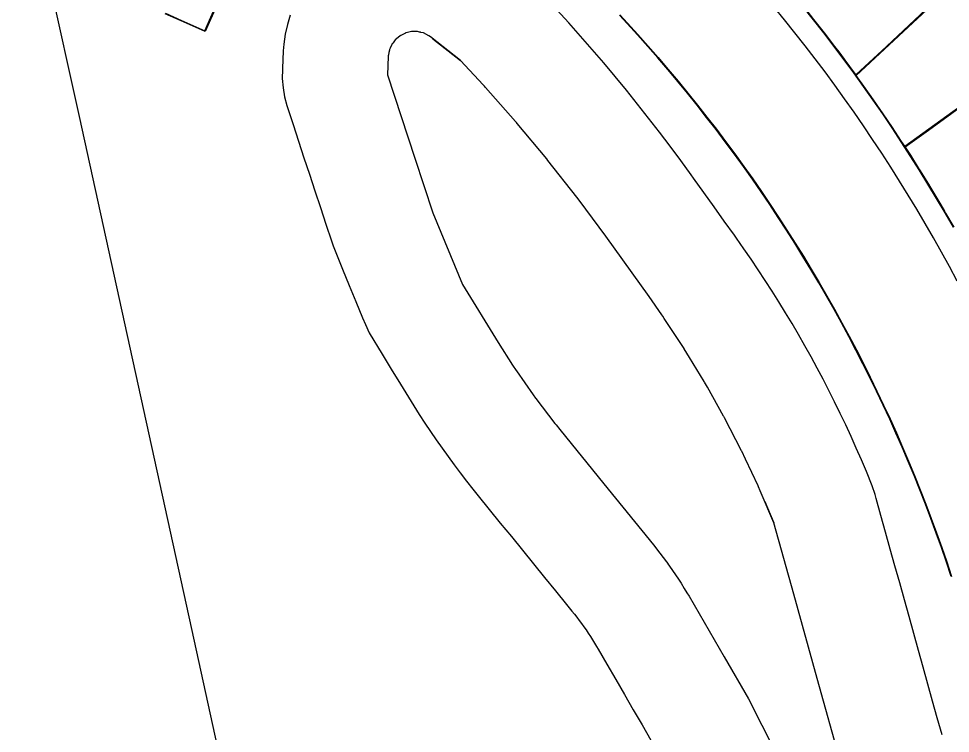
# Model space of a CAD drawing. Header units: metres. Extents: x 337936 to 338461, y 373266 to 374024.
# Drawn here: x 337947.2 to 338000.4, y 373907.3 to 373948.1 of the extents above; entities that cross this region are included whole.
import ezdxf

# ---------------------------------------------------------------- set-up
doc = ezdxf.new("R2010")
doc.units = ezdxf.units.M
doc.layers.add('3D_LINES', color=4, linetype='Continuous')

msp = doc.modelspace()

# ---------------------------------------------------------------- linework, layer by layer
at = {"layer": '3D_LINES'}
for points in [[(337947.209, 373958.104, 33.671), (337950.659, 373942.481, 33.619), (337956.934, 373913.931, 33.425), (337961.089, 373894.879, 33.474)], [(337958.553, 373948.91, 34.292), (337957.852, 373947.334, 34.279), (337956.493, 373947.939, 34.302), (337955.58, 373948.346, 34.332)], [(337955.59, 373948.369, 34.332), (337956.503, 373947.962, 34.302), (337957.839, 373947.367, 34.279), (337958.531, 373948.92, 34.292)], [(337999.918, 373907.196, 34.3), (337999.649, 373908.159, 34.3), (337999.381, 373909.122, 34.3), (337999.112, 373910.086, 34.3), (337998.844, 373911.049, 34.3), (337998.575, 373912.012, 34.3), (337998.307, 373912.975, 34.3), (337998.039, 373913.939, 34.3), (337997.77, 373914.902, 34.3), (337997.502, 373915.865, 34.3), (337997.233, 373916.829, 34.3), (337996.965, 373917.792, 34.3), (337996.696, 373918.755, 34.3), (337996.428, 373919.718, 34.3), (337996.159, 373920.682, 34.3), (337996.098, 373920.903, 34.3), (337995.936, 373921.4, 34.3), (337995.599, 373922.223, 34.3), (337995.315, 373922.892, 34.3), (337995.024, 373923.558, 34.3), (337994.725, 373924.22, 34.3), (337994.42, 373924.88, 34.3), (337994.107, 373925.536, 34.3), (337993.788, 373926.189, 34.3), (337993.462, 373926.838, 34.3), (337993.129, 373927.484, 34.3), (337992.789, 373928.126, 34.3), (337992.442, 373928.765, 34.3), (337992.088, 373929.4, 34.3), (337991.728, 373930.031, 34.3), (337991.361, 373930.658, 34.3), (337990.988, 373931.282, 34.3), (337990.608, 373931.901, 34.3), (337990.221, 373932.516, 34.3), (337989.828, 373933.128, 34.3), (337989.428, 373933.735, 34.3), (337989.022, 373934.337, 34.3), (337988.61, 373934.936, 34.3), (337988.191, 373935.53, 34.3), (337988.069, 373935.701, 34.3), (337987.486, 373936.514, 34.3), (337986.903, 373937.326, 34.3), (337986.32, 373938.139, 34.3), (337985.737, 373938.951, 34.3), (337985.595, 373939.15, 34.3), (337985.001, 373939.969, 34.3), (337984.398, 373940.783, 34.3), (337983.788, 373941.59, 34.3), (337983.169, 373942.391, 34.3), (337982.542, 373943.186, 34.3), (337981.907, 373943.975, 34.3), (337981.265, 373944.757, 34.3), (337980.615, 373945.533, 34.3), (337979.956, 373946.302, 34.3), (337979.29, 373947.065, 34.3), (337978.617, 373947.82, 34.3), (337977.936, 373948.569, 34.3)], [(338000.787, 373933.089, 34.511), (338000.341, 373933.919, 34.52), (337999.887, 373934.744, 34.529), (337999.425, 373935.564, 34.537), (337998.954, 373936.38, 34.545), (337998.475, 373937.191, 34.552), (337997.987, 373937.997, 34.559), (337997.492, 373938.798, 34.566), (337996.989, 373939.595, 34.572), (337996.478, 373940.386, 34.578), (337995.958, 373941.171, 34.584), (337995.431, 373941.952, 34.589), (337994.896, 373942.727, 34.593), (337994.353, 373943.497, 34.597), (337993.803, 373944.261, 34.601), (337993.245, 373945.02, 34.604), (337992.679, 373945.773, 34.607), (337992.105, 373946.52, 34.61), (337991.524, 373947.262, 34.612), (337990.936, 373947.997, 34.614), (337990.34, 373948.727, 34.615)], [(338000.567, 373936.162, 34.687), (338000.091, 373936.987, 34.694), (337999.607, 373937.808, 34.702), (337999.114, 373938.623, 34.709), (337998.614, 373939.434, 34.716), (337998.105, 373940.24, 34.722), (337997.588, 373941.04, 34.728), (337997.064, 373941.835, 34.733), (337996.531, 373942.625, 34.738), (337995.99, 373943.41, 34.743), (337995.442, 373944.189, 34.747), (337994.886, 373944.962, 34.751), (337994.322, 373945.73, 34.754), (337993.75, 373946.492, 34.757), (337993.171, 373947.248, 34.76), (337992.584, 373947.999, 34.762), (337991.989, 373948.743, 34.764)], [(337962.714, 373948.269, 34.3), (337962.551, 373947.726, 34.3), (337962.428, 373947.172, 34.3), (337962.348, 373946.61, 34.3), (337962.318, 373946.22, 34.3), (337962.266, 373945.222, 34.3), (337962.264, 373945.167, 34.3), (337962.259, 373944.644, 34.3), (337962.301, 373944.122, 34.3), (337962.388, 373943.606, 34.3), (337962.519, 373943.099, 34.3), (337962.871, 373942.029, 34.3), (337963.184, 373941.08, 34.3), (337963.497, 373940.13, 34.3), (337963.81, 373939.18, 34.3), (337964.123, 373938.23, 34.3), (337964.437, 373937.281, 34.3), (337964.75, 373936.331, 34.3), (337965.063, 373935.381, 34.3), (337965.155, 373935.103, 34.3), (337965.692, 373933.762, 34.3), (337966.075, 373932.838, 34.3), (337966.458, 373931.914, 34.3), (337966.84, 373930.99, 34.3), (337967, 373930.604, 34.3), (337967.222, 373930.13, 34.3), (337967.953, 373928.91, 34.3), (337968.475, 373928.057, 34.3), (337968.998, 373927.205, 34.3), (337969.46, 373926.454, 34.3), (337969.766, 373925.96, 34.3), (337970.079, 373925.469, 34.3), (337970.397, 373924.982, 34.3), (337970.72, 373924.499, 34.3), (337971.048, 373924.019, 34.3), (337971.382, 373923.543, 34.3), (337971.722, 373923.071, 34.3), (337972.066, 373922.602, 34.3), (337972.416, 373922.138, 34.3), (337972.771, 373921.677, 34.3), (337973.131, 373921.221, 34.3), (337973.443, 373920.833, 34.3), (337974.074, 373920.057, 34.3), (337974.705, 373919.281, 34.3), (337975.336, 373918.505, 34.3), (337975.967, 373917.729, 34.3), (337976.598, 373916.954, 34.3), (337977.229, 373916.178, 34.3), (337977.86, 373915.402, 34.3), (337978.491, 373914.626, 34.3), (337978.79, 373914.257, 34.3), (337978.931, 373914.082, 34.3), (337979.069, 373913.905, 34.3), (337979.205, 373913.726, 34.3), (337979.339, 373913.545, 34.3), (337979.47, 373913.363, 34.3), (337979.598, 373913.179, 34.3), (337979.724, 373912.993, 34.3), (337979.848, 373912.805, 34.3), (337979.969, 373912.616, 34.3), (337980.087, 373912.425, 34.3), (337980.203, 373912.232, 34.3), (337980.288, 373912.087, 34.3), (337980.79, 373911.222, 34.3), (337981.291, 373910.357, 34.3), (337981.793, 373909.492, 34.3), (337982.295, 373908.627, 34.3), (337982.796, 373907.762, 34.3), (337983.298, 373906.897, 34.3)], [(338000.446, 373916.221, 34.454), (338000.168, 373917.053, 34.463), (337999.882, 373917.883, 34.473), (337999.587, 373918.71, 34.482), (337999.284, 373919.534, 34.491), (337998.972, 373920.354, 34.5), (337998.653, 373921.172, 34.51), (337998.325, 373921.986, 34.519), (337997.988, 373922.797, 34.528), (337997.644, 373923.604, 34.538), (337997.291, 373924.408, 34.547), (337996.931, 373925.208, 34.556), (337996.562, 373926.005, 34.566), (337996.185, 373926.797, 34.575), (337995.8, 373927.586, 34.584), (337995.407, 373928.371, 34.593), (337995.006, 373929.152, 34.603), (337994.597, 373929.929, 34.612), (337994.181, 373930.702, 34.621), (337993.756, 373931.47, 34.63), (337993.324, 373932.234, 34.638), (337992.884, 373932.993, 34.646), (337992.437, 373933.748, 34.654), (337991.981, 373934.499, 34.661), (337991.518, 373935.245, 34.667), (337991.048, 373935.986, 34.673), (337990.57, 373936.722, 34.679), (337990.085, 373937.454, 34.685), (337989.592, 373938.18, 34.689), (337989.092, 373938.901, 34.694), (337988.585, 373939.618, 34.698), (337988.07, 373940.329, 34.702), (337987.548, 373941.035, 34.705), (337987.019, 373941.735, 34.708), (337986.483, 373942.43, 34.71), (337985.94, 373943.12, 34.712), (337985.39, 373943.804, 34.714), (337984.833, 373944.482, 34.715), (337984.269, 373945.155, 34.716), (337983.699, 373945.822, 34.716), (337983.121, 373946.483, 34.716), (337982.537, 373947.139, 34.716), (337981.946, 373947.788, 34.715), (337981.514, 373948.256, 34.714)], [(337981.532, 373948.273, 34.714), (337981.965, 373947.805, 34.715), (337982.556, 373947.155, 34.716), (337983.14, 373946.5, 34.716), (337983.718, 373945.839, 34.716), (337984.288, 373945.171, 34.716), (337984.852, 373944.498, 34.715), (337985.409, 373943.82, 34.714), (337985.96, 373943.135, 34.712), (337986.503, 373942.446, 34.71), (337987.039, 373941.75, 34.708), (337987.568, 373941.05, 34.705), (337988.09, 373940.343, 34.702), (337988.605, 373939.632, 34.698), (337989.112, 373938.916, 34.694), (337989.613, 373938.194, 34.689), (337990.106, 373937.467, 34.685), (337990.591, 373936.736, 34.679), (337991.069, 373935.999, 34.673), (337991.54, 373935.258, 34.667), (337992.003, 373934.512, 34.661), (337992.458, 373933.761, 34.654), (337992.906, 373933.006, 34.646), (337993.346, 373932.246, 34.638), (337993.778, 373931.482, 34.63), (337994.203, 373930.714, 34.621), (337994.619, 373929.941, 34.612), (337995.028, 373929.164, 34.603), (337995.429, 373928.383, 34.593), (337995.822, 373927.597, 34.584), (337996.207, 373926.808, 34.575), (337996.584, 373926.015, 34.566), (337996.953, 373925.219, 34.556), (337997.314, 373924.418, 34.547), (337997.667, 373923.614, 34.538), (337998.012, 373922.806, 34.528), (337998.348, 373921.995, 34.519), (337998.676, 373921.181, 34.51), (337998.996, 373920.363, 34.5), (337999.307, 373919.542, 34.491), (337999.61, 373918.718, 34.482), (337999.905, 373917.891, 34.473), (338000.192, 373917.061, 34.463), (338000.469, 373916.228, 34.454)], [(337994.138, 373905.585, 32.8), (337992.796, 373910.401, 32.8), (337991.453, 373915.218, 32.8), (337990.318, 373919.292, 32.8), (337989.797, 373920.51, 32.8), (337990.318, 373919.292, 32.8), (337989.537, 373921.12, 32.8), (337989.439, 373921.349, 32.8), (337989.418, 373921.394, 32.8), (337988.698, 373922.924, 32.8), (337988.486, 373923.373, 32.8), (337988.472, 373923.402, 32.8), (337987.499, 373925.291, 32.8), (337987.462, 373925.363, 32.8), (337987.449, 373925.386, 32.8), (337986.529, 373927.027, 32.8), (337986.368, 373927.314, 32.8), (337986.342, 373927.356, 32.8), (337985.504, 373928.731, 32.8), (337985.204, 373929.225, 32.8), (337985.194, 373929.24, 32.8), (337984.062, 373930.957, 32.8), (337983.973, 373931.092, 32.8), (337983.927, 373931.158, 32.8), (337983.194, 373932.203, 32.8), (337980.72, 373935.652, 32.8), (337979.588, 373937.183, 32.8), (337979.083, 373937.865, 32.8), (337979.068, 373937.884, 32.8), (337977.426, 373939.974, 32.8), (337977.353, 373940.065, 32.8), (337975.673, 373942.079, 32.8), (337975.621, 373942.142, 32.8), (337975.578, 373942.191, 32.8), (337973.854, 373944.14, 32.8), (337973.798, 373944.204, 32.8), (337973.727, 373944.28, 32.8), (337972.429, 373945.676, 32.8), (337970.861, 373946.917, 32.8), (337972.429, 373945.676, 32.8), (337970.714, 373947.034, 32.8), (337970.625, 373947.092, 32.8), (337970.315, 373947.245, 32.8), (337970.166, 373947.28, 32.8), (337970.154, 373947.283, 32.8), (337970.091, 373947.298, 32.8), (337969.978, 373947.324, 32.8), (337969.637, 373947.323, 32.8), (337969.632, 373947.323, 32.8), (337969.484, 373947.288, 32.8), (337969.414, 373947.272, 32.8), (337969.301, 373947.245, 32.8), (337969.296, 373947.244, 32.8), (337969.256, 373947.224, 32.8), (337969.022, 373947.107, 32.8), (337969.009, 373947.1, 32.8), (337968.987, 373947.089, 32.8), (337968.778, 373946.915, 32.8), (337968.721, 373946.867, 32.8), (337968.649, 373946.772, 32.8), (337968.64, 373946.76, 32.8), (337968.571, 373946.667, 32.8), (337968.518, 373946.598, 32.8), (337968.513, 373946.591, 32.8), (337968.422, 373946.384, 32.8), (337968.384, 373946.297, 32.8), (337968.374, 373946.274, 32.8), (337968.349, 373946.14, 32.8), (337968.324, 373946.001, 32.8), (337968.311, 373945.934, 32.8), (337968.31, 373945.911, 32.8), (337968.256, 373944.858, 32.8), (337969.821, 373940.11, 32.8), (337970.853, 373936.982, 32.8), (337972.544, 373932.9, 32.8), (337974.574, 373929.591, 32.8), (337975.408, 373928.293, 32.8), (337975.611, 373927.977, 32.8), (337975.625, 373927.957, 32.8), (337976.578, 373926.601, 32.8), (337976.715, 373926.407, 32.8), (337976.737, 373926.379, 32.8), (337977.823, 373924.963, 32.8), (337977.884, 373924.884, 32.8), (337978.098, 373924.618, 32.8), (337980.622, 373921.515, 32.8), (337983.445, 373918.043, 32.8), (337983.816, 373917.559, 32.802), (337984.001, 373917.317, 32.802), (337984.187, 373917.074, 32.801), (337984.266, 373916.971, 32.8), (337984.275, 373916.957, 32.8), (337984.364, 373916.826, 32.801), (337984.534, 373916.573, 32.802), (337984.705, 373916.321, 32.802), (337984.875, 373916.068, 32.802), (337985.021, 373915.852, 32.8), (337985.202, 373915.553, 32.801), (337985.36, 373915.292, 32.801), (337985.479, 373915.097, 32.8), (337987.485, 373911.637, 32.8), (337988.875, 373909.239, 32.8), (337991.128, 373904.776, 32.8)], [(337997.788, 373940.777, 34.726), (337997.609, 373941.054, 34.728), (337997.085, 373941.849, 34.733), (337996.552, 373942.639, 34.738), (337996.011, 373943.424, 34.743), (337995.462, 373944.203, 34.747), (337995.017, 373944.822, 34.75)]]:
    msp.add_polyline3d(points, dxfattribs=at)
at = {"layer": '3D_LINES', "linetype": 'Continuous'}
for points in [[(337991.972, 373948.804, 34.764), (337992.146, 373948.989, 34.749), (337996.419, 373952.968, 34.542), (337996.582, 373952.88, 34.549), (337999.87, 373949.355, 34.47), (337995.017, 373944.822, 34.75)], [(337992.004, 373948.763, 34.762), (337992.588, 373948.019, 34.761), (337993.189, 373947.252, 34.759), (337993.675, 373946.631, 34.756), (337993.79, 373946.477, 34.756), (337994.025, 373946.161, 34.755), (337994.331, 373945.749, 34.753), (337994.366, 373945.701, 34.753), (337994.909, 373944.97, 34.75), (337994.999, 373944.849, 34.749), (337996.012, 373945.793, 34.693), (337996.743, 373946.475, 34.653), (337996.767, 373946.497, 34.651), (337998.983, 373948.564, 34.513)], [(337997.788, 373940.777, 34.726), (338003.749, 373945.093, 34.54), (338004.994, 373943.35, 34.453), (338005.351, 373943.578, 34.47)], [(338002.164, 373943.882, 34.51), (337999.977, 373942.294, 34.602), (337999.144, 373941.689, 34.649), (337997.821, 373940.727, 34.724), (337998.112, 373940.264, 34.721), (337998.619, 373939.455, 34.715), (337998.635, 373939.428, 34.715), (337999.147, 373938.612, 34.708), (337999.283, 373938.394, 34.706), (337999.625, 373937.812, 34.701), (337999.847, 373937.433, 34.698), (338000.054, 373937.08, 34.695), (338000.118, 373936.972, 34.694), (338000.59, 373936.167, 34.686)]]:
    msp.add_polyline3d(points, dxfattribs=at)

doc.saveas('drawing.dxf')
